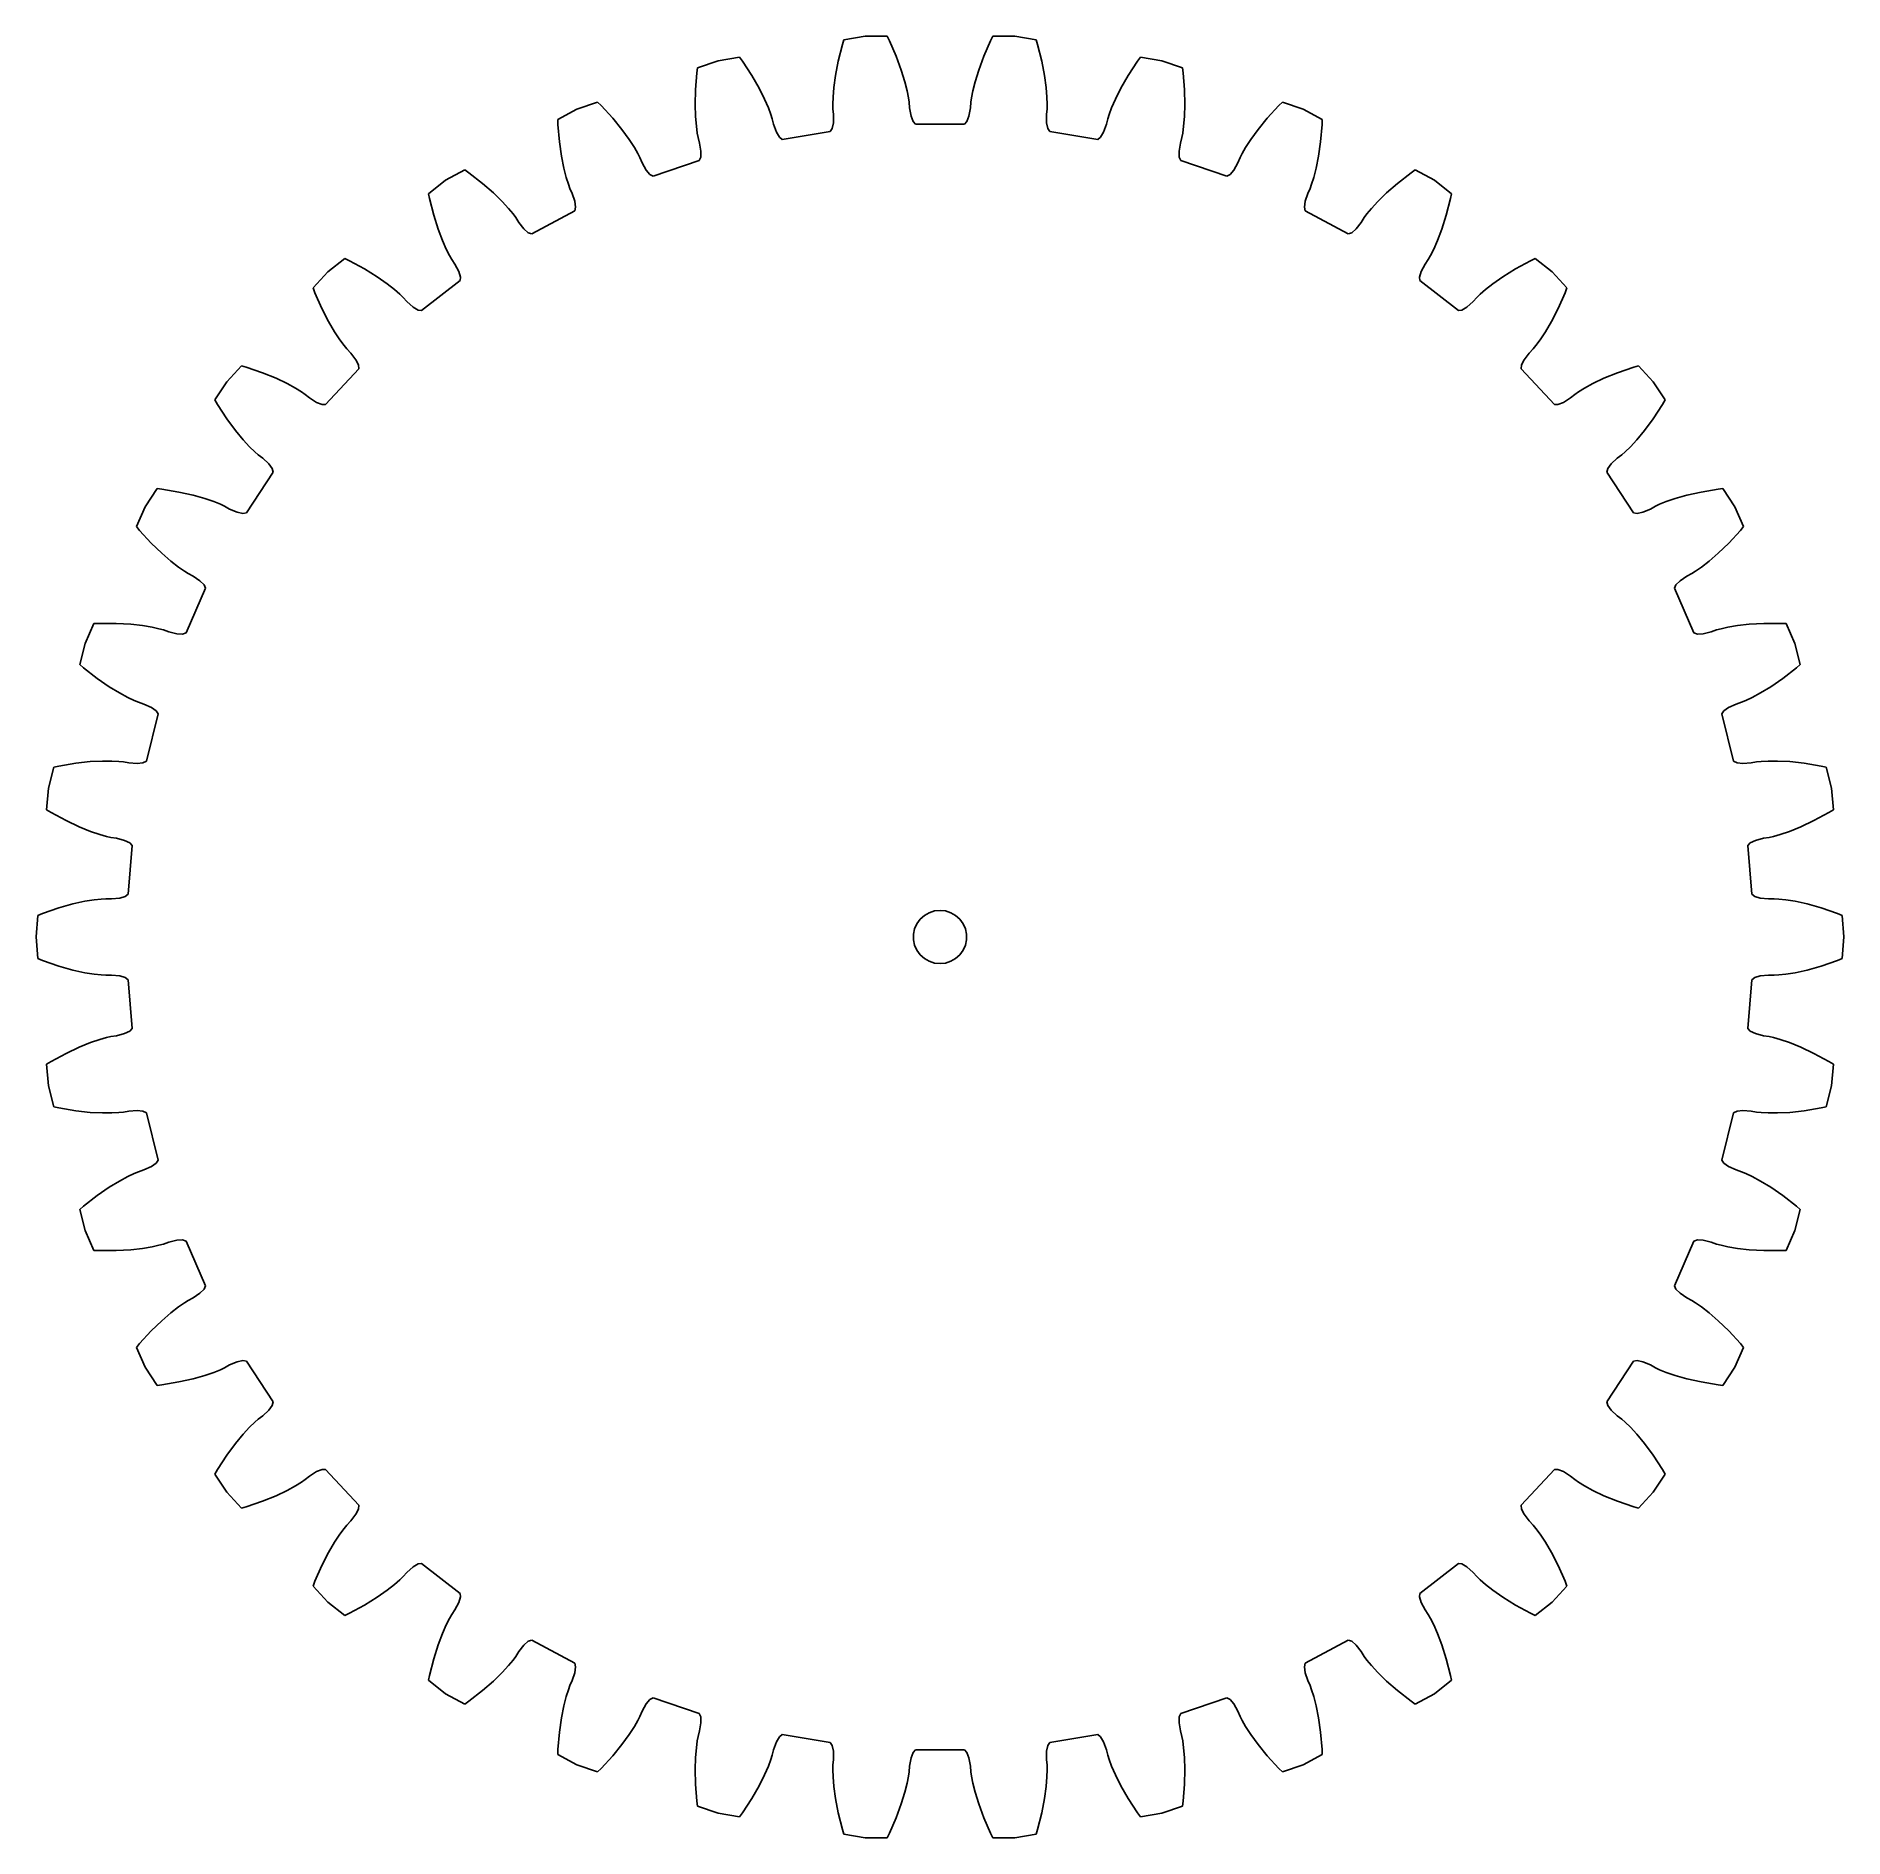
# Model space of a CAD drawing. Header units: metres. Extents: x -51 to 51, y -51 to 51.
import ezdxf

# ---------------------------------------------------------------- set-up
doc = ezdxf.new("R2010")
doc.units = ezdxf.units.M

msp = doc.modelspace()

# ---------------------------------------------------------------- linework, layer by layer
for p, q in [((-5.5, 50.28), (-5.73, 49.34)), ((-5.41, 50.55), (-5.5, 50.28)), ((-4.21, 50.76), (-5.41, 50.55)), ((-2.98, 50.76), (-4.21, 50.76)), ((-2.85, 50.5), (-2.98, 50.76)), ((-2.47, 49.62), (-2.85, 50.5)), ((2.85, 50.5), (2.47, 49.62)), ((2.98, 50.76), (2.85, 50.5)), ((4.21, 50.76), (2.98, 50.76)), ((5.41, 50.55), (4.21, 50.76)), ((5.5, 50.28), (5.41, 50.55)), ((5.73, 49.34), (5.5, 50.28)), ((-13.66, 48.97), (-13.7, 48.69)), ((-12.5, 49.37), (-13.66, 48.97)), ((-11.29, 49.57), (-12.5, 49.37)), ((-11.13, 49.34), (-11.29, 49.57)), ((-10.6, 48.53), (-11.13, 49.34)), ((-5.73, 49.34), (-5.89, 48.53)), ((-2.18, 48.84), (-2.47, 49.62)), ((2.47, 49.62), (2.18, 48.84)), ((5.89, 48.53), (5.73, 49.34)), ((11.13, 49.34), (10.6, 48.53)), ((11.29, 49.57), (11.13, 49.34)), ((12.5, 49.37), (11.29, 49.57)), ((13.66, 48.97), (12.5, 49.37)), ((13.7, 48.69), (13.66, 48.97)), ((-13.7, 48.69), (-13.78, 47.73)), ((-10.19, 47.82), (-10.6, 48.53)), ((-5.89, 48.53), (-5.98, 47.86)), ((-1.98, 48.19), (-2.18, 48.84)), ((-1.85, 47.67), (-1.98, 48.19)), ((1.98, 48.19), (1.85, 47.67)), ((2.18, 48.84), (1.98, 48.19)), ((5.98, 47.86), (5.89, 48.53)), ((10.6, 48.53), (10.19, 47.82)), ((13.78, 47.73), (13.7, 48.69)), ((-19.3, 47.04), (-20.46, 46.64)), ((-19.1, 46.84), (-19.3, 47.04)), ((-13.78, 47.73), (-13.8, 46.9)), ((-13.8, 46.9), (-13.78, 46.22)), ((-9.88, 47.21), (-10.19, 47.82)), ((-9.67, 46.71), (-9.88, 47.21)), ((-6.02, 47.32), (-6.03, 46.92)), ((-6.03, 46.92), (-6.03, 46.67)), ((-5.98, 47.86), (-6.02, 47.32)), ((-1.77, 47.28), (-1.85, 47.67)), ((-1.74, 47.03), (-1.77, 47.28)), ((-1.71, 46.71), (-1.74, 47.03)), ((1.74, 47.03), (1.71, 46.71)), ((1.77, 47.28), (1.74, 47.03)), ((1.85, 47.67), (1.77, 47.28)), ((6.02, 47.32), (5.98, 47.86)), ((6.03, 46.92), (6.02, 47.32)), ((6.03, 46.67), (6.03, 46.92)), ((9.88, 47.21), (9.67, 46.71)), ((10.19, 47.82), (9.88, 47.21)), ((13.8, 46.9), (13.78, 47.73)), ((13.78, 46.22), (13.8, 46.9)), ((19.3, 47.04), (19.1, 46.84)), ((20.46, 46.64), (19.3, 47.04)), ((-20.46, 46.64), (-21.54, 46.06)), ((-21.54, 46.06), (-21.53, 45.77)), ((-18.44, 46.13), (-19.1, 46.84)), ((-17.92, 45.49), (-18.44, 46.13)), ((-13.78, 46.22), (-13.73, 45.68)), ((-9.53, 46.34), (-9.67, 46.71)), ((-9.45, 46.1), (-9.53, 46.34)), ((-9.38, 45.79), (-9.45, 46.1)), ((-6, 45.88), (-6.07, 45.56)), ((-6.03, 46.67), (-6, 46.35)), ((-6, 46.35), (-6, 45.88)), ((-1.63, 46.25), (-1.71, 46.71)), ((-1.51, 45.94), (-1.63, 46.25)), ((-1.38, 45.79), (-1.51, 45.94)), ((1.51, 45.94), (1.38, 45.79)), ((1.63, 46.25), (1.51, 45.94)), ((1.71, 46.71), (1.63, 46.25)), ((6, 46.35), (6.03, 46.67)), ((6, 45.88), (6, 46.35)), ((6.07, 45.56), (6, 45.88)), ((9.45, 46.1), (9.38, 45.79)), ((9.53, 46.34), (9.45, 46.1)), ((9.67, 46.71), (9.53, 46.34)), ((13.73, 45.68), (13.78, 46.22)), ((18.44, 46.13), (17.92, 45.49)), ((19.1, 46.84), (18.44, 46.13)), ((21.54, 46.06), (20.46, 46.64)), ((21.53, 45.77), (21.54, 46.06)), ((-21.53, 45.77), (-21.44, 44.81)), ((-17.52, 44.94), (-17.92, 45.49)), ((-17.22, 44.48), (-17.52, 44.94)), ((-13.73, 45.68), (-13.68, 45.29)), ((-13.68, 45.29), (-13.63, 45.04)), ((-13.63, 45.04), (-13.55, 44.73)), ((-9.22, 45.35), (-9.38, 45.79)), ((-9.05, 45.06), (-9.22, 45.35)), ((-8.89, 44.94), (-9.05, 45.06)), ((-6.18, 45.39), (-8.89, 44.94)), ((-6.07, 45.56), (-6.18, 45.39)), ((1.38, 45.79), (-1.38, 45.79)), ((6.18, 45.39), (6.07, 45.56)), ((8.89, 44.94), (6.18, 45.39)), ((9.05, 45.06), (8.89, 44.94)), ((9.22, 45.35), (9.05, 45.06)), ((9.38, 45.79), (9.22, 45.35)), ((13.55, 44.73), (13.63, 45.04)), ((13.63, 45.04), (13.68, 45.29)), ((13.68, 45.29), (13.73, 45.68)), ((17.52, 44.94), (17.22, 44.48)), ((17.92, 45.49), (17.52, 44.94)), ((21.44, 44.81), (21.53, 45.77)), ((-21.44, 44.81), (-21.33, 43.99)), ((-21.33, 43.99), (-21.2, 43.32)), ((-17.03, 44.14), (-17.22, 44.48)), ((-16.91, 43.91), (-17.03, 44.14)), ((-16.78, 43.62), (-16.91, 43.91)), ((-13.48, 43.94), (-13.57, 43.75)), ((-13.55, 44.73), (-13.47, 44.27)), ((-13.47, 44.27), (-13.48, 43.94)), ((13.47, 44.27), (13.55, 44.73)), ((13.48, 43.94), (13.47, 44.27)), ((13.57, 43.75), (13.48, 43.94)), ((16.91, 43.91), (16.78, 43.62)), ((17.03, 44.14), (16.91, 43.91)), ((17.22, 44.48), (17.03, 44.14)), ((21.2, 43.32), (21.33, 43.99)), ((21.33, 43.99), (21.44, 44.81)), ((-26.78, 43.22), (-27.86, 42.64)), ((-26.55, 43.06), (-26.78, 43.22)), ((-25.78, 42.46), (-26.55, 43.06)), ((-21.2, 43.32), (-21.06, 42.8)), ((-21.06, 42.8), (-20.94, 42.42)), ((-16.56, 43.21), (-16.78, 43.62)), ((-16.35, 42.96), (-16.56, 43.21)), ((-16.17, 42.86), (-16.35, 42.96)), ((-13.57, 43.75), (-16.17, 42.86)), ((16.17, 42.86), (13.57, 43.75)), ((16.35, 42.96), (16.17, 42.86)), ((16.56, 43.21), (16.35, 42.96)), ((16.78, 43.62), (16.56, 43.21)), ((20.94, 42.42), (21.06, 42.8)), ((21.06, 42.8), (21.2, 43.32)), ((26.55, 43.06), (25.78, 42.46)), ((26.78, 43.22), (26.55, 43.06)), ((27.86, 42.64), (26.78, 43.22)), ((-27.86, 42.64), (-28.82, 41.88)), ((-28.82, 41.88), (-28.77, 41.61)), ((-25.16, 41.92), (-25.78, 42.46)), ((-24.68, 41.44), (-25.16, 41.92)), ((-20.94, 42.42), (-20.85, 42.18)), ((-20.85, 42.18), (-20.72, 41.89)), ((-20.72, 41.89), (-20.58, 41.45)), ((20.58, 41.45), (20.72, 41.89)), ((20.72, 41.89), (20.85, 42.18)), ((20.85, 42.18), (20.94, 42.42)), ((25.16, 41.92), (24.68, 41.44)), ((25.78, 42.46), (25.16, 41.92)), ((28.82, 41.88), (27.86, 42.64)), ((28.77, 41.61), (28.82, 41.88)), ((-28.77, 41.61), (-28.53, 40.67)), ((-24.31, 41.04), (-24.68, 41.44)), ((-24.06, 40.74), (-24.31, 41.04)), ((-20.58, 40.92), (-23, 39.61)), ((-20.58, 41.45), (-20.53, 41.12)), ((-20.53, 41.12), (-20.58, 40.92)), ((20.53, 41.12), (20.58, 41.45)), ((20.58, 40.92), (20.53, 41.12)), ((23, 39.61), (20.58, 40.92)), ((24.31, 41.04), (24.06, 40.74)), ((24.68, 41.44), (24.31, 41.04)), ((28.53, 40.67), (28.77, 41.61)), ((-28.53, 40.67), (-28.28, 39.88)), ((-28.28, 39.88), (-28.04, 39.24)), ((-23.91, 40.53), (-24.06, 40.74)), ((-23.73, 40.26), (-23.91, 40.53)), ((-23.45, 39.9), (-23.73, 40.26)), ((-23.2, 39.68), (-23.45, 39.9)), ((23.45, 39.9), (23.2, 39.68)), ((23.73, 40.26), (23.45, 39.9)), ((23.91, 40.53), (23.73, 40.26)), ((24.06, 40.74), (23.91, 40.53)), ((28.04, 39.24), (28.28, 39.88)), ((28.28, 39.88), (28.53, 40.67)), ((-28.04, 39.24), (-27.82, 38.75)), ((-27.82, 38.75), (-27.64, 38.4)), ((-23, 39.61), (-23.2, 39.68)), ((23.2, 39.68), (23, 39.61)), ((27.64, 38.4), (27.82, 38.75)), ((27.82, 38.75), (28.04, 39.24)), ((-33.53, 38.22), (-34.49, 37.47)), ((-33.27, 38.1), (-33.53, 38.22)), ((-32.42, 37.64), (-33.27, 38.1)), ((-27.64, 38.4), (-27.51, 38.18)), ((-27.51, 38.18), (-27.34, 37.91)), ((-27.34, 37.91), (-27.12, 37.5)), ((27.12, 37.5), (27.34, 37.91)), ((27.34, 37.91), (27.51, 38.18)), ((27.51, 38.18), (27.64, 38.4)), ((33.27, 38.1), (32.42, 37.64)), ((33.53, 38.22), (33.27, 38.1)), ((34.49, 37.47), (33.53, 38.22)), ((-34.49, 37.47), (-35.32, 36.57)), ((-31.72, 37.2), (-32.42, 37.64)), ((-31.16, 36.81), (-31.72, 37.2)), ((-30.73, 36.48), (-31.16, 36.81)), ((-27.04, 36.98), (-29.21, 35.29)), ((-27.12, 37.5), (-27.02, 37.18)), ((-27.02, 37.18), (-27.04, 36.98)), ((27.02, 37.18), (27.12, 37.5)), ((27.04, 36.98), (27.02, 37.18)), ((29.21, 35.29), (27.04, 36.98)), ((31.16, 36.81), (30.73, 36.48)), ((31.72, 37.2), (31.16, 36.81)), ((32.42, 37.64), (31.72, 37.2)), ((35.32, 36.57), (34.49, 37.47)), ((-35.32, 36.57), (-35.22, 36.3)), ((-35.22, 36.3), (-34.83, 35.42)), ((-30.44, 36.22), (-30.73, 36.48)), ((-30.25, 36.04), (-30.44, 36.22)), ((-30.04, 35.81), (-30.25, 36.04)), ((-29.69, 35.49), (-30.04, 35.81)), ((30.04, 35.81), (29.69, 35.49)), ((30.25, 36.04), (30.04, 35.81)), ((30.44, 36.22), (30.25, 36.04)), ((30.73, 36.48), (30.44, 36.22)), ((34.83, 35.42), (35.22, 36.3)), ((35.22, 36.3), (35.32, 36.57)), ((-34.83, 35.42), (-34.46, 34.68)), ((-34.46, 34.68), (-34.12, 34.09)), ((-29.41, 35.32), (-29.69, 35.49)), ((-29.21, 35.29), (-29.41, 35.32)), ((29.41, 35.32), (29.21, 35.29)), ((29.69, 35.49), (29.41, 35.32)), ((34.12, 34.09), (34.46, 34.68)), ((34.46, 34.68), (34.83, 35.42)), ((-34.12, 34.09), (-33.82, 33.64)), ((-33.82, 33.64), (-33.58, 33.32)), ((33.58, 33.32), (33.82, 33.64)), ((33.82, 33.64), (34.12, 34.09)), ((-33.58, 33.32), (-33.42, 33.13)), ((-33.42, 33.13), (-33.2, 32.89)), ((-33.2, 32.89), (-32.92, 32.52)), ((32.92, 32.52), (33.2, 32.89)), ((33.2, 32.89), (33.42, 33.13)), ((33.42, 33.13), (33.58, 33.32)), ((-39.36, 32.18), (-40.19, 31.28)), ((-39.09, 32.11), (-39.36, 32.18)), ((-38.17, 31.79), (-39.09, 32.11)), ((-37.41, 31.48), (-38.17, 31.79)), ((-32.75, 32.02), (-34.62, 30)), ((-32.92, 32.52), (-32.77, 32.23)), ((-32.77, 32.23), (-32.75, 32.02)), ((32.75, 32.02), (32.77, 32.23)), ((34.62, 30), (32.75, 32.02)), ((32.77, 32.23), (32.92, 32.52)), ((38.17, 31.79), (37.41, 31.48)), ((39.09, 32.11), (38.17, 31.79)), ((39.36, 32.18), (39.09, 32.11)), ((40.19, 31.28), (39.36, 32.18)), ((-40.19, 31.28), (-40.86, 30.26)), ((-36.79, 31.18), (-37.41, 31.48)), ((-36.32, 30.93), (-36.79, 31.18)), ((-35.98, 30.72), (-36.32, 30.93)), ((-35.77, 30.57), (-35.98, 30.72)), ((-35.52, 30.37), (-35.77, 30.57)), ((35.77, 30.57), (35.52, 30.37)), ((35.98, 30.72), (35.77, 30.57)), ((36.32, 30.93), (35.98, 30.72)), ((36.79, 31.18), (36.32, 30.93)), ((37.41, 31.48), (36.79, 31.18)), ((40.86, 30.26), (40.19, 31.28)), ((-40.86, 30.26), (-40.72, 30.01)), ((-40.72, 30.01), (-40.19, 29.2)), ((-35.13, 30.12), (-35.52, 30.37)), ((-34.82, 30), (-35.13, 30.12)), ((-34.62, 30), (-34.82, 30)), ((34.82, 30), (34.62, 30)), ((35.13, 30.12), (34.82, 30)), ((35.52, 30.37), (35.13, 30.12)), ((40.19, 29.2), (40.72, 30.01)), ((40.72, 30.01), (40.86, 30.26)), ((-40.19, 29.2), (-39.7, 28.54)), ((-39.7, 28.54), (-39.26, 28.01)), ((39.26, 28.01), (39.7, 28.54)), ((39.7, 28.54), (40.19, 29.2)), ((-39.26, 28.01), (-38.9, 27.62)), ((-38.9, 27.62), (-38.61, 27.34)), ((38.61, 27.34), (38.9, 27.62)), ((38.9, 27.62), (39.26, 28.01)), ((-38.61, 27.34), (-38.42, 27.17)), ((-38.42, 27.17), (-38.16, 26.98)), ((-38.16, 26.98), (-37.82, 26.66)), ((-37.82, 26.66), (-37.63, 26.39)), ((37.63, 26.39), (37.82, 26.66)), ((37.82, 26.66), (38.16, 26.98)), ((38.16, 26.98), (38.42, 27.17)), ((38.42, 27.17), (38.61, 27.34)), ((-37.58, 26.19), (-39.08, 23.89)), ((-37.63, 26.39), (-37.58, 26.19)), ((37.58, 26.19), (37.63, 26.39)), ((39.08, 23.89), (37.58, 26.19)), ((-44.12, 25.27), (-44.79, 24.24)), ((-43.84, 25.23), (-44.12, 25.27)), ((-42.89, 25.07), (-43.84, 25.23)), ((-42.08, 24.89), (-42.89, 25.07)), ((-41.43, 24.7), (-42.08, 24.89)), ((-40.92, 24.53), (-41.43, 24.7)), ((-40.55, 24.38), (-40.92, 24.53)), ((40.92, 24.53), (40.55, 24.38)), ((41.43, 24.7), (40.92, 24.53)), ((42.08, 24.89), (41.43, 24.7)), ((42.89, 25.07), (42.08, 24.89)), ((43.84, 25.23), (42.89, 25.07)), ((44.12, 25.27), (43.84, 25.23)), ((44.79, 24.24), (44.12, 25.27)), ((-44.79, 24.24), (-45.28, 23.12)), ((-40.32, 24.27), (-40.55, 24.38)), ((-40.04, 24.11), (-40.32, 24.27)), ((-39.61, 23.93), (-40.04, 24.11)), ((-39.29, 23.86), (-39.61, 23.93)), ((-39.08, 23.89), (-39.29, 23.86)), ((39.29, 23.86), (39.08, 23.89)), ((39.61, 23.93), (39.29, 23.86)), ((40.04, 24.11), (39.61, 23.93)), ((40.32, 24.27), (40.04, 24.11)), ((40.55, 24.38), (40.32, 24.27)), ((45.28, 23.12), (44.79, 24.24)), ((-45.28, 23.12), (-45.1, 22.9)), ((-45.1, 22.9), (-44.45, 22.19)), ((44.45, 22.19), (45.1, 22.9)), ((45.1, 22.9), (45.28, 23.12)), ((-44.45, 22.19), (-43.85, 21.62)), ((-43.85, 21.62), (-43.34, 21.17)), ((43.34, 21.17), (43.85, 21.62)), ((43.85, 21.62), (44.45, 22.19)), ((-43.34, 21.17), (-42.91, 20.84)), ((-42.91, 20.84), (-42.58, 20.61)), ((-42.58, 20.61), (-42.37, 20.48)), ((-42.37, 20.48), (-42.08, 20.33)), ((42.08, 20.33), (42.37, 20.48)), ((42.37, 20.48), (42.58, 20.61)), ((42.58, 20.61), (42.91, 20.84)), ((42.91, 20.84), (43.34, 21.17)), ((-41.38, 19.65), (-42.48, 17.13)), ((-42.08, 20.33), (-41.7, 20.07)), ((-41.7, 20.07), (-41.46, 19.84)), ((-41.46, 19.84), (-41.38, 19.65)), ((41.38, 19.65), (41.46, 19.84)), ((42.48, 17.13), (41.38, 19.65)), ((41.46, 19.84), (41.7, 20.07)), ((41.7, 20.07), (42.08, 20.33)), ((-47.68, 17.66), (-48.17, 16.54)), ((-47.39, 17.67), (-47.68, 17.66)), ((-46.43, 17.67), (-47.39, 17.67)), ((-45.6, 17.62), (-46.43, 17.67)), ((-44.93, 17.55), (-45.6, 17.62)), ((-44.39, 17.46), (-44.93, 17.55)), ((-44.01, 17.37), (-44.39, 17.46)), ((-43.76, 17.3), (-44.01, 17.37)), ((44.01, 17.37), (43.76, 17.3)), ((44.39, 17.46), (44.01, 17.37)), ((44.93, 17.55), (44.39, 17.46)), ((45.6, 17.62), (44.93, 17.55)), ((46.43, 17.67), (45.6, 17.62)), ((47.39, 17.67), (46.43, 17.67)), ((47.68, 17.66), (47.39, 17.67)), ((48.17, 16.54), (47.68, 17.66)), ((-48.17, 16.54), (-48.47, 15.35)), ((-43.46, 17.19), (-43.76, 17.3)), ((-43.01, 17.08), (-43.46, 17.19)), ((-42.68, 17.07), (-43.01, 17.08)), ((-42.48, 17.13), (-42.68, 17.07)), ((42.68, 17.07), (42.48, 17.13)), ((43.01, 17.08), (42.68, 17.07)), ((43.46, 17.19), (43.01, 17.08)), ((43.76, 17.3), (43.46, 17.19)), ((48.47, 15.35), (48.17, 16.54)), ((-48.47, 15.35), (-48.26, 15.16)), ((48.26, 15.16), (48.47, 15.35)), ((-48.26, 15.16), (-47.49, 14.57)), ((-47.49, 14.57), (-46.81, 14.1)), ((46.81, 14.1), (47.49, 14.57)), ((47.49, 14.57), (48.26, 15.16)), ((-46.81, 14.1), (-46.23, 13.75)), ((-46.23, 13.75), (-45.76, 13.49)), ((-45.76, 13.49), (-45.4, 13.32)), ((-45.4, 13.32), (-45.16, 13.23)), ((45.16, 13.23), (45.4, 13.32)), ((45.4, 13.32), (45.76, 13.49)), ((45.76, 13.49), (46.23, 13.75)), ((46.23, 13.75), (46.81, 14.1)), ((-45.16, 13.23), (-44.86, 13.12)), ((-44.86, 13.12), (-44.43, 12.93)), ((-44.05, 12.57), (-44.72, 9.91)), ((-44.43, 12.93), (-44.16, 12.75)), ((-44.16, 12.75), (-44.05, 12.57)), ((44.05, 12.57), (44.16, 12.75)), ((44.72, 9.91), (44.05, 12.57)), ((44.16, 12.75), (44.43, 12.93)), ((44.43, 12.93), (44.86, 13.12)), ((44.86, 13.12), (45.16, 13.23)), ((-49.93, 9.57), (-50.23, 8.38)), ((-49.66, 9.63), (-49.93, 9.57)), ((-48.7, 9.79), (-49.66, 9.63)), ((-47.88, 9.88), (-48.7, 9.79)), ((-47.2, 9.91), (-47.88, 9.88)), ((-46.66, 9.91), (-47.2, 9.91)), ((-46.27, 9.89), (-46.66, 9.91)), ((-46.01, 9.86), (-46.27, 9.89)), ((-45.7, 9.81), (-46.01, 9.86)), ((-45.23, 9.77), (-45.7, 9.81)), ((-44.91, 9.81), (-45.23, 9.77)), ((-44.72, 9.91), (-44.91, 9.81)), ((44.91, 9.81), (44.72, 9.91)), ((45.23, 9.77), (44.91, 9.81)), ((45.7, 9.81), (45.23, 9.77)), ((46.01, 9.86), (45.7, 9.81)), ((46.27, 9.89), (46.01, 9.86)), ((46.66, 9.91), (46.27, 9.89)), ((47.2, 9.91), (46.66, 9.91)), ((47.88, 9.88), (47.2, 9.91)), ((48.7, 9.79), (47.88, 9.88)), ((49.66, 9.63), (48.7, 9.79)), ((49.93, 9.57), (49.66, 9.63)), ((50.23, 8.38), (49.93, 9.57)), ((-50.23, 8.38), (-50.34, 7.16)), ((50.34, 7.16), (50.23, 8.38)), ((-50.34, 7.16), (-50.09, 7.01)), ((50.09, 7.01), (50.34, 7.16)), ((-50.09, 7.01), (-49.24, 6.56)), ((-49.24, 6.56), (-48.5, 6.21)), ((-48.5, 6.21), (-47.86, 5.95)), ((47.86, 5.95), (48.5, 6.21)), ((48.5, 6.21), (49.24, 6.56)), ((49.24, 6.56), (50.09, 7.01)), ((-47.86, 5.95), (-47.35, 5.78)), ((-47.35, 5.78), (-46.97, 5.67)), ((-46.97, 5.67), (-46.72, 5.61)), ((-46.72, 5.61), (-46.4, 5.56)), ((-46.4, 5.56), (-45.95, 5.44)), ((-45.95, 5.44), (-45.66, 5.3)), ((-45.52, 5.15), (-45.74, 2.41)), ((-45.66, 5.3), (-45.52, 5.15)), ((45.52, 5.15), (45.66, 5.3)), ((45.74, 2.41), (45.52, 5.15)), ((45.66, 5.3), (45.95, 5.44)), ((45.95, 5.44), (46.4, 5.56)), ((46.4, 5.56), (46.72, 5.61)), ((46.72, 5.61), (46.97, 5.67)), ((46.97, 5.67), (47.35, 5.78)), ((47.35, 5.78), (47.86, 5.95)), ((-47.66, 2.1), (-48.19, 2.01)), ((-47.26, 2.14), (-47.66, 2.1)), ((-47.01, 2.15), (-47.26, 2.14)), ((-46.69, 2.15), (-47.01, 2.15)), ((-46.22, 2.19), (-46.69, 2.15)), ((-45.91, 2.28), (-46.22, 2.19)), ((-45.74, 2.41), (-45.91, 2.28)), ((45.91, 2.28), (45.74, 2.41)), ((46.22, 2.19), (45.91, 2.28)), ((46.69, 2.15), (46.22, 2.19)), ((47.01, 2.15), (46.69, 2.15)), ((47.26, 2.14), (47.01, 2.15)), ((47.66, 2.1), (47.26, 2.14)), ((48.19, 2.01), (47.66, 2.1)), ((-50.83, 1.22), (-50.93, 0)), ((-50.57, 1.33), (-50.83, 1.22)), ((-49.65, 1.64), (-50.57, 1.33)), ((-48.86, 1.86), (-49.65, 1.64)), ((-48.19, 2.01), (-48.86, 1.86)), ((-1.11, 1), (-0.88, 1.21)), ((-0.88, 1.21), (-0.61, 1.37)), ((-0.61, 1.37), (-0.31, 1.47)), ((-0.31, 1.47), (0, 1.5)), ((0, 1.5), (0.31, 1.47)), ((0.31, 1.47), (0.61, 1.37)), ((0.61, 1.37), (0.88, 1.21)), ((0.88, 1.21), (1.11, 1)), ((48.86, 1.86), (48.19, 2.01)), ((49.65, 1.64), (48.86, 1.86)), ((50.57, 1.33), (49.65, 1.64)), ((50.83, 1.22), (50.57, 1.33)), ((50.93, 0), (50.83, 1.22)), ((-50.93, 0), (-50.83, -1.22)), ((-1.49, 0.16), (-1.43, 0.46)), ((-1.49, -0.16), (-1.49, 0.16)), ((-1.43, 0.46), (-1.3, 0.75)), ((-1.3, 0.75), (-1.11, 1)), ((1.11, 1), (1.3, 0.75)), ((1.3, 0.75), (1.43, 0.46)), ((1.43, 0.46), (1.49, 0.16)), ((1.49, 0.16), (1.49, -0.16)), ((50.83, -1.22), (50.93, 0)), ((-1.43, -0.46), (-1.49, -0.16)), ((-1.3, -0.75), (-1.43, -0.46)), ((-1.11, -1), (-1.3, -0.75)), ((-0.88, -1.21), (-1.11, -1)), ((1.11, -1), (0.88, -1.21)), ((1.3, -0.75), (1.11, -1)), ((1.43, -0.46), (1.3, -0.75)), ((1.49, -0.16), (1.43, -0.46)), ((-50.83, -1.22), (-50.57, -1.33)), ((-50.57, -1.33), (-49.65, -1.64)), ((-49.65, -1.64), (-48.86, -1.86)), ((-48.86, -1.86), (-48.19, -2.01)), ((-48.19, -2.01), (-47.66, -2.1)), ((-0.61, -1.37), (-0.88, -1.21)), ((-0.31, -1.47), (-0.61, -1.37)), ((0, -1.5), (-0.31, -1.47)), ((0.31, -1.47), (0, -1.5)), ((0.61, -1.37), (0.31, -1.47)), ((0.88, -1.21), (0.61, -1.37)), ((47.66, -2.1), (48.19, -2.01)), ((48.19, -2.01), (48.86, -1.86)), ((48.86, -1.86), (49.65, -1.64)), ((49.65, -1.64), (50.57, -1.33)), ((50.57, -1.33), (50.83, -1.22)), ((-47.66, -2.1), (-47.26, -2.14)), ((-47.26, -2.14), (-47.01, -2.15)), ((-47.01, -2.15), (-46.69, -2.15)), ((-46.69, -2.15), (-46.22, -2.19)), ((-46.22, -2.19), (-45.91, -2.28)), ((-45.91, -2.28), (-45.74, -2.41)), ((-45.74, -2.41), (-45.52, -5.15)), ((45.52, -5.15), (45.74, -2.41)), ((45.74, -2.41), (45.91, -2.28)), ((45.91, -2.28), (46.22, -2.19)), ((46.22, -2.19), (46.69, -2.15)), ((46.69, -2.15), (47.01, -2.15)), ((47.01, -2.15), (47.26, -2.14)), ((47.26, -2.14), (47.66, -2.1)), ((-47.86, -5.95), (-48.5, -6.21)), ((-47.35, -5.78), (-47.86, -5.95)), ((-46.97, -5.67), (-47.35, -5.78)), ((-46.72, -5.61), (-46.97, -5.67)), ((-46.4, -5.56), (-46.72, -5.61)), ((-45.95, -5.44), (-46.4, -5.56)), ((-45.66, -5.3), (-45.95, -5.44)), ((-45.52, -5.15), (-45.66, -5.3)), ((45.66, -5.3), (45.52, -5.15)), ((45.95, -5.44), (45.66, -5.3)), ((46.4, -5.56), (45.95, -5.44)), ((46.72, -5.61), (46.4, -5.56)), ((46.97, -5.67), (46.72, -5.61)), ((47.35, -5.78), (46.97, -5.67)), ((47.86, -5.95), (47.35, -5.78)), ((48.5, -6.21), (47.86, -5.95)), ((-50.09, -7.01), (-50.34, -7.16)), ((-49.24, -6.56), (-50.09, -7.01)), ((-48.5, -6.21), (-49.24, -6.56)), ((49.24, -6.56), (48.5, -6.21)), ((50.09, -7.01), (49.24, -6.56)), ((50.34, -7.16), (50.09, -7.01)), ((-50.34, -7.16), (-50.23, -8.38)), ((50.23, -8.38), (50.34, -7.16)), ((-50.23, -8.38), (-49.93, -9.57)), ((49.93, -9.57), (50.23, -8.38)), ((-49.93, -9.57), (-49.66, -9.63)), ((-49.66, -9.63), (-48.7, -9.79)), ((-48.7, -9.79), (-47.88, -9.88)), ((-47.88, -9.88), (-47.2, -9.91)), ((-47.2, -9.91), (-46.66, -9.91)), ((-46.66, -9.91), (-46.27, -9.89)), ((-46.27, -9.89), (-46.01, -9.86)), ((-46.01, -9.86), (-45.7, -9.81)), ((-45.7, -9.81), (-45.23, -9.77)), ((-45.23, -9.77), (-44.91, -9.81)), ((-44.91, -9.81), (-44.72, -9.91)), ((-44.72, -9.91), (-44.05, -12.57)), ((44.05, -12.57), (44.72, -9.91)), ((44.72, -9.91), (44.91, -9.81)), ((44.91, -9.81), (45.23, -9.77)), ((45.23, -9.77), (45.7, -9.81)), ((45.7, -9.81), (46.01, -9.86)), ((46.01, -9.86), (46.27, -9.89)), ((46.27, -9.89), (46.66, -9.91)), ((46.66, -9.91), (47.2, -9.91)), ((47.2, -9.91), (47.88, -9.88)), ((47.88, -9.88), (48.7, -9.79)), ((48.7, -9.79), (49.66, -9.63)), ((49.66, -9.63), (49.93, -9.57)), ((-45.16, -13.23), (-45.4, -13.32)), ((-44.86, -13.12), (-45.16, -13.23)), ((-44.43, -12.93), (-44.86, -13.12)), ((-44.16, -12.75), (-44.43, -12.93)), ((-44.05, -12.57), (-44.16, -12.75)), ((44.16, -12.75), (44.05, -12.57)), ((44.43, -12.93), (44.16, -12.75)), ((44.86, -13.12), (44.43, -12.93)), ((45.16, -13.23), (44.86, -13.12)), ((45.4, -13.32), (45.16, -13.23)), ((-46.81, -14.1), (-47.49, -14.57)), ((-46.23, -13.75), (-46.81, -14.1)), ((-45.76, -13.49), (-46.23, -13.75)), ((-45.4, -13.32), (-45.76, -13.49)), ((45.76, -13.49), (45.4, -13.32)), ((46.23, -13.75), (45.76, -13.49)), ((46.81, -14.1), (46.23, -13.75)), ((47.49, -14.57), (46.81, -14.1)), ((-48.26, -15.16), (-48.47, -15.35)), ((-47.49, -14.57), (-48.26, -15.16)), ((48.26, -15.16), (47.49, -14.57)), ((48.47, -15.35), (48.26, -15.16)), ((-48.47, -15.35), (-48.17, -16.54)), ((48.17, -16.54), (48.47, -15.35)), ((-48.17, -16.54), (-47.68, -17.66)), ((-44.01, -17.37), (-43.76, -17.3)), ((-43.76, -17.3), (-43.46, -17.19)), ((-43.46, -17.19), (-43.01, -17.08)), ((-43.01, -17.08), (-42.68, -17.07)), ((-42.68, -17.07), (-42.48, -17.13)), ((-42.48, -17.13), (-41.38, -19.65)), ((41.38, -19.65), (42.48, -17.13)), ((42.48, -17.13), (42.68, -17.07)), ((42.68, -17.07), (43.01, -17.08)), ((43.01, -17.08), (43.46, -17.19)), ((43.46, -17.19), (43.76, -17.3)), ((43.76, -17.3), (44.01, -17.37)), ((47.68, -17.66), (48.17, -16.54)), ((-47.68, -17.66), (-47.39, -17.67)), ((-47.39, -17.67), (-46.43, -17.67)), ((-46.43, -17.67), (-45.6, -17.62)), ((-45.6, -17.62), (-44.93, -17.55)), ((-44.93, -17.55), (-44.39, -17.46)), ((-44.39, -17.46), (-44.01, -17.37)), ((44.01, -17.37), (44.39, -17.46)), ((44.39, -17.46), (44.93, -17.55)), ((44.93, -17.55), (45.6, -17.62)), ((45.6, -17.62), (46.43, -17.67)), ((46.43, -17.67), (47.39, -17.67)), ((47.39, -17.67), (47.68, -17.66)), ((-42.08, -20.33), (-42.37, -20.48)), ((-41.7, -20.07), (-42.08, -20.33)), ((-41.46, -19.84), (-41.7, -20.07)), ((-41.38, -19.65), (-41.46, -19.84)), ((41.46, -19.84), (41.38, -19.65)), ((41.7, -20.07), (41.46, -19.84)), ((42.08, -20.33), (41.7, -20.07)), ((42.37, -20.48), (42.08, -20.33)), ((-43.34, -21.17), (-43.85, -21.62)), ((-42.91, -20.84), (-43.34, -21.17)), ((-42.58, -20.61), (-42.91, -20.84)), ((-42.37, -20.48), (-42.58, -20.61)), ((42.58, -20.61), (42.37, -20.48)), ((42.91, -20.84), (42.58, -20.61)), ((43.34, -21.17), (42.91, -20.84)), ((43.85, -21.62), (43.34, -21.17)), ((-44.45, -22.19), (-45.1, -22.9)), ((-43.85, -21.62), (-44.45, -22.19)), ((44.45, -22.19), (43.85, -21.62)), ((45.1, -22.9), (44.45, -22.19)), ((-45.1, -22.9), (-45.28, -23.12)), ((-45.28, -23.12), (-44.79, -24.24)), ((44.79, -24.24), (45.28, -23.12)), ((45.28, -23.12), (45.1, -22.9)), ((-44.79, -24.24), (-44.12, -25.27)), ((-40.92, -24.53), (-40.55, -24.38)), ((-40.55, -24.38), (-40.32, -24.27)), ((-40.32, -24.27), (-40.04, -24.11)), ((-40.04, -24.11), (-39.61, -23.93)), ((-39.61, -23.93), (-39.29, -23.86)), ((-39.29, -23.86), (-39.08, -23.89)), ((-39.08, -23.89), (-37.58, -26.19)), ((37.58, -26.19), (39.08, -23.89)), ((39.08, -23.89), (39.29, -23.86)), ((39.29, -23.86), (39.61, -23.93)), ((39.61, -23.93), (40.04, -24.11)), ((40.04, -24.11), (40.32, -24.27)), ((40.32, -24.27), (40.55, -24.38)), ((40.55, -24.38), (40.92, -24.53)), ((44.12, -25.27), (44.79, -24.24)), ((-44.12, -25.27), (-43.84, -25.23)), ((-43.84, -25.23), (-42.89, -25.07)), ((-42.89, -25.07), (-42.08, -24.89)), ((-42.08, -24.89), (-41.43, -24.7)), ((-41.43, -24.7), (-40.92, -24.53)), ((40.92, -24.53), (41.43, -24.7)), ((41.43, -24.7), (42.08, -24.89)), ((42.08, -24.89), (42.89, -25.07)), ((42.89, -25.07), (43.84, -25.23)), ((43.84, -25.23), (44.12, -25.27)), ((-37.63, -26.39), (-37.82, -26.66)), ((-37.58, -26.19), (-37.63, -26.39)), ((37.63, -26.39), (37.58, -26.19)), ((37.82, -26.66), (37.63, -26.39)), ((-38.61, -27.34), (-38.9, -27.62)), ((-38.42, -27.17), (-38.61, -27.34)), ((-38.16, -26.98), (-38.42, -27.17)), ((-37.82, -26.66), (-38.16, -26.98)), ((38.16, -26.98), (37.82, -26.66)), ((38.42, -27.17), (38.16, -26.98)), ((38.61, -27.34), (38.42, -27.17)), ((38.9, -27.62), (38.61, -27.34)), ((-39.26, -28.01), (-39.7, -28.54)), ((-38.9, -27.62), (-39.26, -28.01)), ((39.26, -28.01), (38.9, -27.62)), ((39.7, -28.54), (39.26, -28.01)), ((-40.19, -29.2), (-40.72, -30.01)), ((-39.7, -28.54), (-40.19, -29.2)), ((40.19, -29.2), (39.7, -28.54)), ((40.72, -30.01), (40.19, -29.2)), ((-40.72, -30.01), (-40.86, -30.26)), ((-40.86, -30.26), (-40.19, -31.28)), ((-35.77, -30.57), (-35.52, -30.37)), ((-35.52, -30.37), (-35.13, -30.12)), ((-35.13, -30.12), (-34.82, -30)), ((-34.82, -30), (-34.62, -30)), ((-34.62, -30), (-32.75, -32.02)), ((32.75, -32.02), (34.62, -30)), ((34.62, -30), (34.82, -30)), ((34.82, -30), (35.13, -30.12)), ((35.13, -30.12), (35.52, -30.37)), ((35.52, -30.37), (35.77, -30.57)), ((40.19, -31.28), (40.86, -30.26)), ((40.86, -30.26), (40.72, -30.01)), ((-40.19, -31.28), (-39.36, -32.18)), ((-38.17, -31.79), (-37.41, -31.48)), ((-37.41, -31.48), (-36.79, -31.18)), ((-36.79, -31.18), (-36.32, -30.93)), ((-36.32, -30.93), (-35.98, -30.72)), ((-35.98, -30.72), (-35.77, -30.57)), ((35.77, -30.57), (35.98, -30.72)), ((35.98, -30.72), (36.32, -30.93)), ((36.32, -30.93), (36.79, -31.18)), ((36.79, -31.18), (37.41, -31.48)), ((37.41, -31.48), (38.17, -31.79)), ((39.36, -32.18), (40.19, -31.28)), ((-39.36, -32.18), (-39.09, -32.11)), ((-39.09, -32.11), (-38.17, -31.79)), ((-32.92, -32.52), (-33.2, -32.89)), ((-32.77, -32.23), (-32.92, -32.52)), ((-32.75, -32.02), (-32.77, -32.23)), ((32.77, -32.23), (32.75, -32.02)), ((32.92, -32.52), (32.77, -32.23)), ((33.2, -32.89), (32.92, -32.52)), ((38.17, -31.79), (39.09, -32.11)), ((39.09, -32.11), (39.36, -32.18)), ((-33.58, -33.32), (-33.82, -33.64)), ((-33.42, -33.13), (-33.58, -33.32)), ((-33.2, -32.89), (-33.42, -33.13)), ((33.42, -33.13), (33.2, -32.89)), ((33.58, -33.32), (33.42, -33.13)), ((33.82, -33.64), (33.58, -33.32)), ((-34.12, -34.09), (-34.46, -34.68)), ((-33.82, -33.64), (-34.12, -34.09)), ((34.12, -34.09), (33.82, -33.64)), ((34.46, -34.68), (34.12, -34.09)), ((-34.83, -35.42), (-35.22, -36.3)), ((-34.46, -34.68), (-34.83, -35.42)), ((-30.04, -35.81), (-29.69, -35.49)), ((-29.69, -35.49), (-29.41, -35.32)), ((-29.41, -35.32), (-29.21, -35.29)), ((-29.21, -35.29), (-27.04, -36.98)), ((27.04, -36.98), (29.21, -35.29)), ((29.21, -35.29), (29.41, -35.32)), ((29.41, -35.32), (29.69, -35.49)), ((29.69, -35.49), (30.04, -35.81)), ((34.83, -35.42), (34.46, -34.68)), ((35.22, -36.3), (34.83, -35.42)), ((-35.22, -36.3), (-35.32, -36.57)), ((-35.32, -36.57), (-34.49, -37.47)), ((-31.16, -36.81), (-30.73, -36.48)), ((-30.73, -36.48), (-30.44, -36.22)), ((-30.44, -36.22), (-30.25, -36.04)), ((-30.25, -36.04), (-30.04, -35.81)), ((30.04, -35.81), (30.25, -36.04)), ((30.25, -36.04), (30.44, -36.22)), ((30.44, -36.22), (30.73, -36.48)), ((30.73, -36.48), (31.16, -36.81)), ((34.49, -37.47), (35.32, -36.57)), ((35.32, -36.57), (35.22, -36.3)), ((-34.49, -37.47), (-33.53, -38.22)), ((-33.27, -38.1), (-32.42, -37.64)), ((-32.42, -37.64), (-31.72, -37.2)), ((-31.72, -37.2), (-31.16, -36.81)), ((-27.12, -37.5), (-27.34, -37.91)), ((-27.02, -37.18), (-27.12, -37.5)), ((-27.04, -36.98), (-27.02, -37.18)), ((27.02, -37.18), (27.04, -36.98)), ((27.12, -37.5), (27.02, -37.18)), ((27.34, -37.91), (27.12, -37.5)), ((31.16, -36.81), (31.72, -37.2)), ((31.72, -37.2), (32.42, -37.64)), ((32.42, -37.64), (33.27, -38.1)), ((33.53, -38.22), (34.49, -37.47)), ((-33.53, -38.22), (-33.27, -38.1)), ((-27.64, -38.4), (-27.82, -38.75)), ((-27.51, -38.18), (-27.64, -38.4)), ((-27.34, -37.91), (-27.51, -38.18)), ((27.51, -38.18), (27.34, -37.91)), ((27.64, -38.4), (27.51, -38.18)), ((27.82, -38.75), (27.64, -38.4)), ((33.27, -38.1), (33.53, -38.22)), ((-28.04, -39.24), (-28.28, -39.88)), ((-27.82, -38.75), (-28.04, -39.24)), ((-23.45, -39.9), (-23.2, -39.68)), ((-23.2, -39.68), (-23, -39.61)), ((-23, -39.61), (-20.58, -40.92)), ((20.58, -40.92), (23, -39.61)), ((23, -39.61), (23.2, -39.68)), ((23.2, -39.68), (23.45, -39.9)), ((28.04, -39.24), (27.82, -38.75)), ((28.28, -39.88), (28.04, -39.24)), ((-28.53, -40.67), (-28.77, -41.61)), ((-28.28, -39.88), (-28.53, -40.67)), ((-24.31, -41.04), (-24.06, -40.74)), ((-24.06, -40.74), (-23.91, -40.53)), ((-23.91, -40.53), (-23.73, -40.26)), ((-23.73, -40.26), (-23.45, -39.9)), ((23.45, -39.9), (23.73, -40.26)), ((23.73, -40.26), (23.91, -40.53)), ((23.91, -40.53), (24.06, -40.74)), ((24.06, -40.74), (24.31, -41.04)), ((28.53, -40.67), (28.28, -39.88)), ((28.77, -41.61), (28.53, -40.67)), ((-28.77, -41.61), (-28.82, -41.88)), ((-25.16, -41.92), (-24.68, -41.44)), ((-24.68, -41.44), (-24.31, -41.04)), ((-20.58, -41.45), (-20.72, -41.89)), ((-20.58, -40.92), (-20.53, -41.12)), ((-20.53, -41.12), (-20.58, -41.45)), ((20.53, -41.12), (20.58, -40.92)), ((20.58, -41.45), (20.53, -41.12)), ((20.72, -41.89), (20.58, -41.45)), ((24.31, -41.04), (24.68, -41.44)), ((24.68, -41.44), (25.16, -41.92)), ((28.82, -41.88), (28.77, -41.61)), ((-28.82, -41.88), (-27.86, -42.64)), ((-27.86, -42.64), (-26.78, -43.22)), ((-26.55, -43.06), (-25.78, -42.46)), ((-25.78, -42.46), (-25.16, -41.92)), ((-20.94, -42.42), (-21.06, -42.8)), ((-20.85, -42.18), (-20.94, -42.42)), ((-20.72, -41.89), (-20.85, -42.18)), ((20.85, -42.18), (20.72, -41.89)), ((20.94, -42.42), (20.85, -42.18)), ((21.06, -42.8), (20.94, -42.42)), ((25.16, -41.92), (25.78, -42.46)), ((25.78, -42.46), (26.55, -43.06)), ((26.78, -43.22), (27.86, -42.64)), ((27.86, -42.64), (28.82, -41.88)), ((-26.78, -43.22), (-26.55, -43.06)), ((-21.2, -43.32), (-21.33, -43.99)), ((-21.06, -42.8), (-21.2, -43.32)), ((-16.91, -43.91), (-16.78, -43.62)), ((-16.78, -43.62), (-16.56, -43.21)), ((-16.56, -43.21), (-16.35, -42.96)), ((-16.35, -42.96), (-16.17, -42.86)), ((-16.17, -42.86), (-13.57, -43.75)), ((-13.57, -43.75), (-13.48, -43.94)), ((13.48, -43.94), (13.57, -43.75)), ((13.57, -43.75), (16.17, -42.86)), ((16.17, -42.86), (16.35, -42.96)), ((16.35, -42.96), (16.56, -43.21)), ((16.56, -43.21), (16.78, -43.62)), ((16.78, -43.62), (16.91, -43.91)), ((21.2, -43.32), (21.06, -42.8)), ((21.33, -43.99), (21.2, -43.32)), ((26.55, -43.06), (26.78, -43.22)), ((-21.44, -44.81), (-21.53, -45.77)), ((-21.33, -43.99), (-21.44, -44.81)), ((-17.52, -44.94), (-17.22, -44.48)), ((-17.22, -44.48), (-17.03, -44.14)), ((-17.03, -44.14), (-16.91, -43.91)), ((-13.55, -44.73), (-13.63, -45.04)), ((-13.47, -44.27), (-13.55, -44.73)), ((-13.48, -43.94), (-13.47, -44.27)), ((13.47, -44.27), (13.48, -43.94)), ((13.55, -44.73), (13.47, -44.27)), ((13.63, -45.04), (13.55, -44.73)), ((16.91, -43.91), (17.03, -44.14)), ((17.03, -44.14), (17.22, -44.48)), ((17.22, -44.48), (17.52, -44.94)), ((21.44, -44.81), (21.33, -43.99)), ((21.53, -45.77), (21.44, -44.81)), ((-21.53, -45.77), (-21.54, -46.06)), ((-18.44, -46.13), (-17.92, -45.49)), ((-17.92, -45.49), (-17.52, -44.94)), ((-13.73, -45.68), (-13.78, -46.22)), ((-13.68, -45.29), (-13.73, -45.68)), ((-13.63, -45.04), (-13.68, -45.29)), ((-9.45, -46.1), (-9.38, -45.79)), ((-9.38, -45.79), (-9.22, -45.35)), ((-9.22, -45.35), (-9.05, -45.06)), ((-9.05, -45.06), (-8.89, -44.94)), ((-8.89, -44.94), (-6.18, -45.39)), ((-6.18, -45.39), (-6.07, -45.56)), ((-6.07, -45.56), (-6, -45.88)), ((-1.51, -45.94), (-1.38, -45.79)), ((-1.38, -45.79), (1.38, -45.79)), ((1.38, -45.79), (1.51, -45.94)), ((6, -45.88), (6.07, -45.56)), ((6.07, -45.56), (6.18, -45.39)), ((6.18, -45.39), (8.89, -44.94)), ((8.89, -44.94), (9.05, -45.06)), ((9.05, -45.06), (9.22, -45.35)), ((9.22, -45.35), (9.38, -45.79)), ((9.38, -45.79), (9.45, -46.1)), ((13.68, -45.29), (13.63, -45.04)), ((13.73, -45.68), (13.68, -45.29)), ((13.78, -46.22), (13.73, -45.68)), ((17.52, -44.94), (17.92, -45.49)), ((17.92, -45.49), (18.44, -46.13)), ((21.54, -46.06), (21.53, -45.77)), ((-21.54, -46.06), (-20.46, -46.64)), ((-20.46, -46.64), (-19.3, -47.04)), ((-19.3, -47.04), (-19.1, -46.84)), ((-19.1, -46.84), (-18.44, -46.13)), ((-13.78, -46.22), (-13.8, -46.9)), ((-9.88, -47.21), (-9.67, -46.71)), ((-9.67, -46.71), (-9.53, -46.34)), ((-9.53, -46.34), (-9.45, -46.1)), ((-6, -46.35), (-6.03, -46.67)), ((-6.03, -46.67), (-6.03, -46.92)), ((-6, -45.88), (-6, -46.35)), ((-1.74, -47.03), (-1.71, -46.71)), ((-1.71, -46.71), (-1.63, -46.25)), ((-1.63, -46.25), (-1.51, -45.94)), ((1.51, -45.94), (1.63, -46.25)), ((1.63, -46.25), (1.71, -46.71)), ((1.71, -46.71), (1.74, -47.03)), ((6, -46.35), (6, -45.88)), ((6.03, -46.67), (6, -46.35)), ((6.03, -46.92), (6.03, -46.67)), ((9.45, -46.1), (9.53, -46.34)), ((9.53, -46.34), (9.67, -46.71)), ((9.67, -46.71), (9.88, -47.21)), ((13.8, -46.9), (13.78, -46.22)), ((18.44, -46.13), (19.1, -46.84)), ((19.1, -46.84), (19.3, -47.04)), ((19.3, -47.04), (20.46, -46.64)), ((20.46, -46.64), (21.54, -46.06)), ((-13.8, -46.9), (-13.78, -47.73)), ((-13.78, -47.73), (-13.7, -48.69)), ((-10.6, -48.53), (-10.19, -47.82)), ((-10.19, -47.82), (-9.88, -47.21)), ((-6.03, -46.92), (-6.02, -47.32)), ((-6.02, -47.32), (-5.98, -47.86)), ((-5.98, -47.86), (-5.89, -48.53)), ((-1.98, -48.19), (-1.85, -47.67)), ((-1.85, -47.67), (-1.77, -47.28)), ((-1.77, -47.28), (-1.74, -47.03)), ((1.74, -47.03), (1.77, -47.28)), ((1.77, -47.28), (1.85, -47.67)), ((1.85, -47.67), (1.98, -48.19)), ((5.89, -48.53), (5.98, -47.86)), ((5.98, -47.86), (6.02, -47.32)), ((6.02, -47.32), (6.03, -46.92)), ((9.88, -47.21), (10.19, -47.82)), ((10.19, -47.82), (10.6, -48.53)), ((13.7, -48.69), (13.78, -47.73)), ((13.78, -47.73), (13.8, -46.9)), ((-13.7, -48.69), (-13.66, -48.97)), ((-11.13, -49.34), (-10.6, -48.53)), ((-5.89, -48.53), (-5.73, -49.34)), ((-2.47, -49.62), (-2.18, -48.84)), ((-2.18, -48.84), (-1.98, -48.19)), ((1.98, -48.19), (2.18, -48.84)), ((2.18, -48.84), (2.47, -49.62)), ((5.73, -49.34), (5.89, -48.53)), ((10.6, -48.53), (11.13, -49.34)), ((13.66, -48.97), (13.7, -48.69)), ((-13.66, -48.97), (-12.5, -49.37)), ((-12.5, -49.37), (-11.29, -49.57)), ((-11.29, -49.57), (-11.13, -49.34)), ((-5.73, -49.34), (-5.5, -50.28)), ((-2.85, -50.5), (-2.47, -49.62)), ((2.47, -49.62), (2.85, -50.5)), ((5.5, -50.28), (5.73, -49.34)), ((11.13, -49.34), (11.29, -49.57)), ((11.29, -49.57), (12.5, -49.37)), ((12.5, -49.37), (13.66, -48.97)), ((-5.5, -50.28), (-5.41, -50.55)), ((-5.41, -50.55), (-4.21, -50.76)), ((-4.21, -50.76), (-2.98, -50.76)), ((-2.98, -50.76), (-2.85, -50.5)), ((2.85, -50.5), (2.98, -50.76)), ((2.98, -50.76), (4.21, -50.76)), ((4.21, -50.76), (5.41, -50.55)), ((5.41, -50.55), (5.5, -50.28))]:
    msp.add_line(p, q)

doc.saveas('drawing.dxf')
